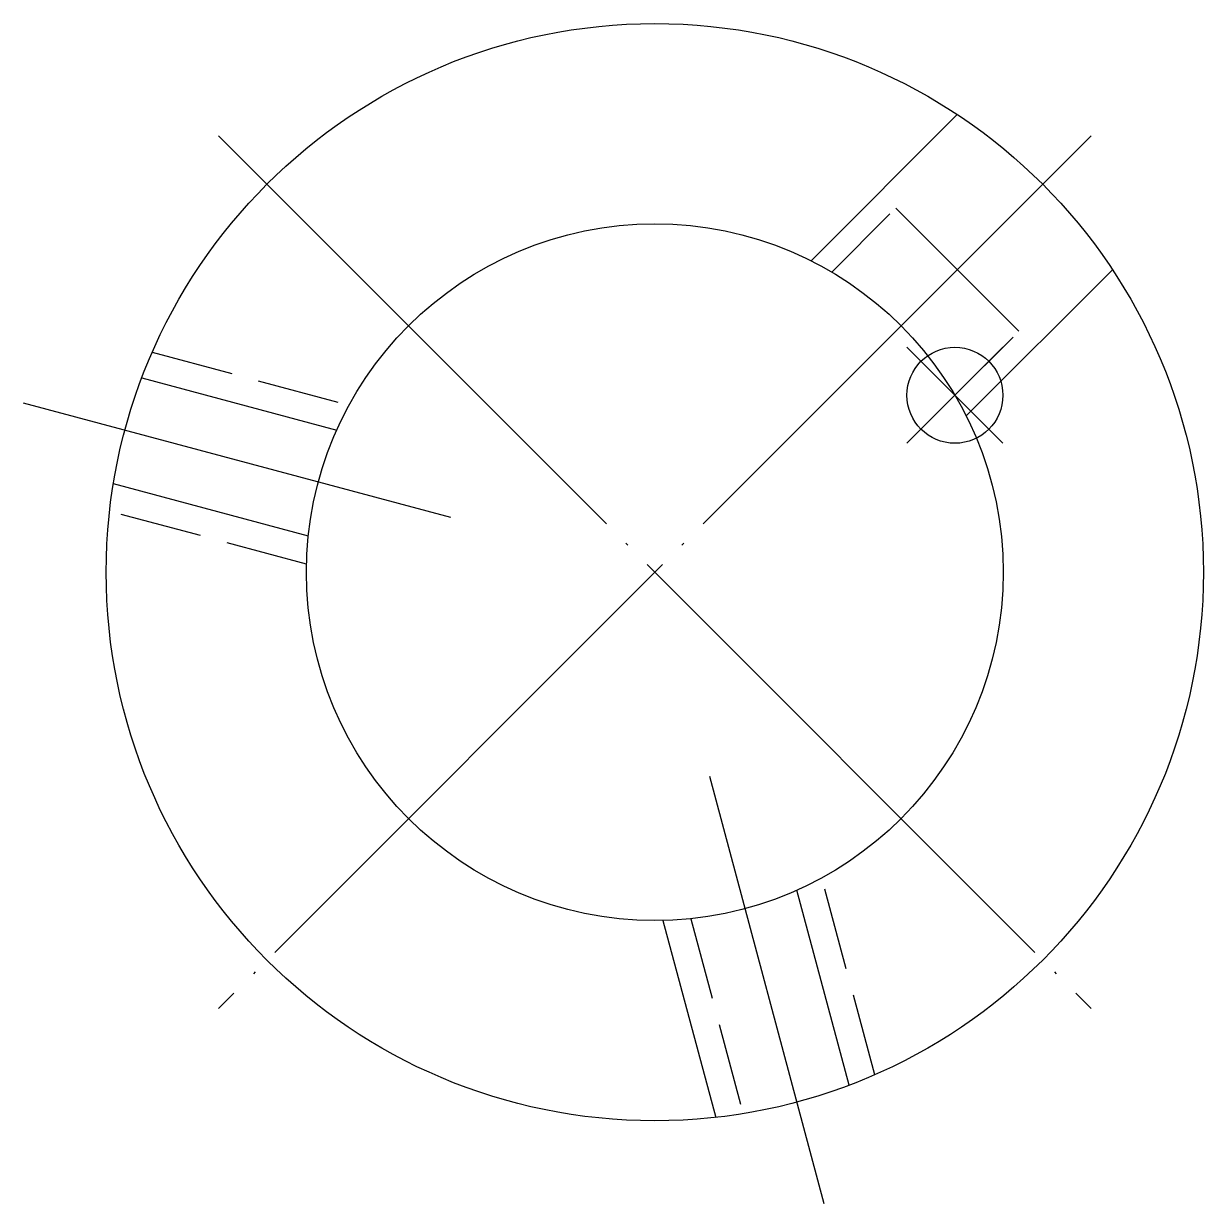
# Model space of a CAD drawing. Extents: x -23.2 to 19.8, y 946.9 to 990.
import ezdxf

# ---------------------------------------------------------------- set-up
doc = ezdxf.new("R2010")
doc.units = 0
doc.header["$MEASUREMENT"] = 0
doc.linetypes.add('CENTER', pattern=[22, 20, -1, 0, -1])
doc.linetypes.add('DASHED', pattern=[4, 3, -1])
doc.layers.get('0').update_dxf_attribs({"linetype": 'CONTINUOUS'})
doc.layers.add('$PARTREF_BOM', color=7, linetype='CONTINUOUS')
doc.styles.get("Standard").update_dxf_attribs({"font": 'txt.shx', "bigfont": 'chineset.shx'})

# ---------------------------------------------------------------- blocks, each defined once
blk = doc.blocks.new('PARTREF')
at = {"layer": '$PARTREF_BOM', "color": 2}
for p, q in [((-1.75, -1.75), (1.75, 1.75)), ((-1.75, 1.75), (1.75, -1.75))]:
    blk.add_line(p, q, dxfattribs=at)
blk.add_circle((0, 0), 1.75, dxfattribs=at)
at = {"layer": '$PARTREF_BOM', "color": 2, "flags": 1}
for tag, p in [('TAG5', (-16.086, -4.95)), ('TAG10', (-5.651, -4.998)), ('TAG15', (5.594, -4.742)), ('TAG4', (-16.086, -8.95)), ('TAG14', (5.594, -8.742)), ('TAG9', (-5.651, -8.998)), ('TAG13', (5.594, -12.742)), ('TAG3', (-16.086, -12.95)), ('TAG8', (-5.651, -12.998)), ('TAG2', (-16.086, -16.95)), ('TAG7', (-5.651, -16.998)), ('TAG12', (5.594, -16.742)), ('TAG1', (-16.086, -20.95)), ('TAG11', (5.594, -20.742)), ('TAG6', (-5.651, -20.998))]:
    blk.add_attdef(tag, p, '', height=2.5, dxfattribs=at)

msp = doc.modelspace()

# ---------------------------------------------------------------- linework, layer by layer
at = {"color": 7, "linetype": 'CONTINUOUS'}
for p, q in [((5.458, 981.313), (10.791, 986.646)), ((13.039, 978.747), (8.549, 983.237)), ((11.115, 975.656), (16.448, 980.989)), ((-18.941, 977.044), (-11.833, 975.139)), ((-12.868, 971.275), (-19.976, 973.18)), ((1.756, 962.524), (5.93, 946.948)), ((6.846, 951.257), (4.941, 958.365)), ((0.06, 957.265), (1.984, 950.085))]:
    msp.add_line(p, q, dxfattribs=at)
at = {"color": 1, "linetype": 'CENTER'}
for p, q in [((15.673, 985.871), (-16.146, 954.051)), ((-16.146, 985.871), (15.673, 954.051)), ((-7.674, 971.954), (-23.25, 976.128))]:
    msp.add_line(p, q, dxfattribs=at)
at = {"color": 3, "linetype": 'DASHED'}
for p, q in [((6.214, 980.901), (8.549, 983.237)), ((10.704, 976.411), (13.039, 978.747)), ((-18.56, 977.977), (-11.38, 976.053)), ((-12.933, 970.257), (-20.113, 972.181)), ((7.779, 951.638), (5.855, 958.818)), ((1.078, 957.329), (2.982, 950.222))]:
    msp.add_line(p, q, dxfattribs=at)
at = {"color": 7, "linetype": 'CONTINUOUS'}
for radius in [20, 12.7]:
    msp.add_circle((-0.237, 969.961), radius, dxfattribs=at)

# ---------------------------------------------------------------- block references
at = {"color": 7}
msp.add_blockref('PARTREF', (10.704, 976.411), dxfattribs=at)

doc.saveas('drawing.dxf')
